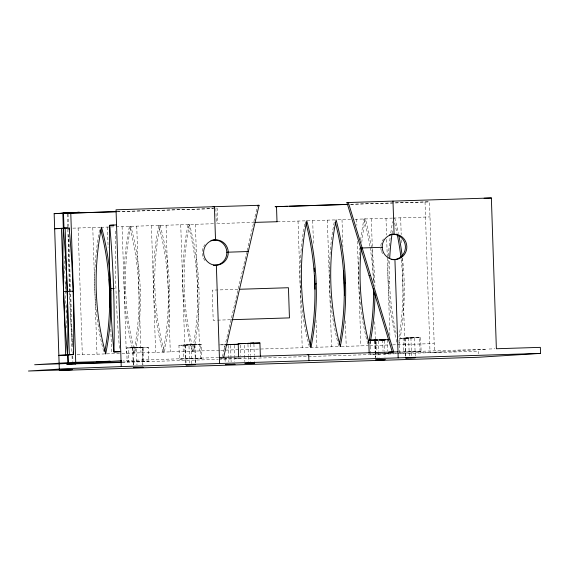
<?xml version="1.0" encoding="UTF-8"?>
<svg xmlns="http://www.w3.org/2000/svg" width="569" height="569" viewBox="0 0 569 569"><rect width="100%" height="100%" fill="white"/><g stroke="black" fill="none" stroke-linecap="round" stroke-linejoin="round"><path stroke-width="0.43" stroke-dasharray="2.85 2.13" d="M222.465 356.557L240.381 279.578M240.58 278.732L246.697 252.451M247.095 250.744L257.451 206.241M137.243 347.51L148.381 347.218L148.843 361.087L127.136 361.813L126.681 347.944L137.399 347.552M133.281 365.049L132.705 347.737L136.155 347.595M138.9 347.567L142.35 347.417L142.926 364.722M148.381 347.218L137.655 347.609M178.936 345.248L201.241 344.508L201.703 358.378L179.391 359.117L178.936 345.248L187.486 345.042M185.864 363.207L185.266 345.042L189.961 344.85M190.217 344.906L194.911 344.714L195.544 363.755M201.241 344.508L190.38 344.949M224.741 349.06L224.599 344.736L225.182 344.7M127.136 361.813L148.843 361.087M179.391 359.117L201.703 358.378M405.583 356.286L404.979 338.121L409.673 337.929M415.228 355.966L414.623 337.794L409.929 337.986M399.004 340.056L399.41 352.19L421.11 351.464L420.655 337.595L398.947 338.32L409.516 337.894M399.41 352.19L421.11 351.464M129.426 226.377L130.827 226.291A269.877 262.416 86.4 0 1 135.031 352.929L133.623 353.022A269.877 262.416 86.4 0 0 129.426 226.377A269.877 262.416 86.4 0 0 133.623 353.022M158.744 225.452L160.152 225.367A269.877 262.416 86.4 0 0 164.356 352.012L162.947 352.097A269.877 262.416 86.4 0 0 158.744 225.452A269.877 262.416 86.4 0 0 162.947 352.097M188.069 224.527L189.477 224.442A269.877 262.416 86.4 0 1 193.673 351.087L192.272 351.173A269.877 262.416 86.4 0 0 188.069 224.527A269.877 262.416 86.4 0 0 192.272 351.173M360.632 240.004A269.877 262.416 86.4 0 1 364.004 218.987L365.412 218.901A269.877 262.416 86.4 0 1 371.678 248.411M124.191 289.927L125.6 289.841M138.857 289.465L140.258 289.379M153.516 289.009L154.924 288.917M168.175 288.547L169.583 288.455M182.841 288.085L184.242 287.992M197.5 287.622L198.908 287.53M370.135 247.622A269.877 262.416 86.4 0 1 373.435 282.082L374.843 281.989M388.094 281.619L389.502 281.527M402.76 281.157L404.161 281.072M308.434 356.528L430.022 352.695L486.545 349.174L399.161 351.955M390.604 353.491L370.789 354.174L370.334 340.305M219.876 344.857L225.473 344.636M220.338 358.726L226.796 358.477M370.504 354.103L388.705 353.491M235.552 358.321L240.73 358.086L235.061 358.207M489.098 349.017L494.753 348.804M231.569 358.463L220.623 358.79M117.036 211.632L217.273 208.474L217.771 223.553L254.016 222.408M350.76 204.271L429.481 201.831L434.481 352.602L478.465 351.215L478.55 353.797M117.378 211.661L213.204 208.645M350.511 204.321L429.481 201.831M72.896 228.155L100.101 227.301A269.877 262.416 86.4 0 0 96.837 247.437M100.919 227.273L115.194 226.825M116.055 226.796L213.745 223.724M277.323 221.718L334.679 219.911A269.877 262.416 86.4 0 0 329.344 269.258M337.936 219.812L350.639 219.406M354.949 219.271L392.51 218.091M393.328 218.062L429.979 216.91M237.913 289.322L212.201 290.133L213.204 320.283L216.746 320.176M217.635 320.148L230.929 319.728M404.979 338.121L414.623 337.794M77.1 354.8L104.305 353.946A269.877 262.416 86.4 0 1 96.73 248.312M106.744 353.868L121.119 353.413M121.979 353.385L219.89 350.305M220.772 350.276L338.882 346.557M341.329 346.478L368.207 345.632M369.836 345.582L390.199 344.942M392.638 344.864L396.714 344.736M397.525 344.707L434.183 343.555M218.738 357.531L123.43 360.597M122.527 361.991L128.736 361.799L128.274 347.929L126.681 347.944M385.718 353.705L442.682 351.905M122.065 362.396L217.913 359.38M218.802 359.352L307.552 356.557M412.333 337.801L420.655 337.595M224.243 344.814L219.015 344.942M225.31 344.729L224.599 344.736M194.911 344.714L191.212 344.807L191.845 363.847M185.266 345.042L188.965 344.949L189.562 363.122M142.35 347.417L128.274 347.929L143.203 347.453L143.665 361.329M132.705 347.737L136.404 347.652L136.98 364.957M425.022 201.931L430.022 352.695M420.05 351.471L419.588 337.602L403.108 338.121L403.563 351.991M410.925 337.886L411.529 356.059M408.677 338.029L409.275 356.201M405.107 338.107L405.711 356.279M400.654 217.835L401.209 234.542M401.387 239.819L401.501 243.34M401.999 258.29L404.858 344.48M385.995 218.297L386.55 235.004M386.692 239.407L387.276 256.996M387.311 257.871L389.907 336.144M387.461 339.75L387.838 351.016M384.438 340.66L384.779 351.045M384.808 351.905L384.985 357.097M382.674 339.928L383.044 351.194M378.492 340.888L378.833 351.272M378.862 352.14L379.032 357.332M376.586 341.763L376.906 351.279M376.934 352.147L377.105 357.339M371.337 218.759L373.435 282.082M374.751 321.656L375.533 345.404M375.22 340.98L375.768 357.417M374.921 340.966L375.469 357.41M374.793 340.98L375.334 357.424M356.671 219.221L356.877 225.374M357.403 241.206L360.874 345.86M342.012 219.684L342.915 246.946M345.369 320.824L346.215 346.322M327.353 220.146L331.549 346.784M312.687 220.601L313.505 245.232M315.987 319.984L316.89 347.246M298.028 221.064L302.231 347.709M253.923 344.053L254.293 355.305M254.322 356.166L254.492 361.358M250.225 344.145L250.595 355.397M250.623 356.258L250.794 361.45M247.97 344.288L248.347 355.533M248.376 356.4L248.546 361.592M244.307 345.241L244.848 361.685M240.303 345.077L240.644 355.483M234.272 345.276L234.62 355.661M234.648 356.528L234.819 361.72M230.573 345.369L231.121 361.813M228.325 345.511L228.866 361.948M225.054 358.584L225.175 362.04M215.864 208.56L216.362 223.638M200.701 358.378L200.245 344.508L183.026 345.056L183.488 358.925M195.402 224.3L199.598 350.945M194.776 344.729L195.409 363.769M185.394 345.027L185.999 363.2M180.736 224.762L184.939 351.407M166.077 225.224L170.28 351.862M151.418 225.687L155.614 352.325M142.222 347.431L142.798 364.736M136.752 226.149L140.956 352.787M132.84 347.73L133.409 365.035M122.093 226.604L126.297 353.249M107.434 227.067L108.103 247.295M110.82 329.088L111.631 353.712M92.768 227.529L96.972 354.174M78.109 227.991L82.313 354.636M68.067 214.036L68.479 226.455M68.742 234.435L72.54 348.84M72.775 355.938L72.946 361.258M67.334 214.086L67.803 228.276M67.832 229.158L71.893 351.55M72.043 355.981L72.213 361.301M65.279 267.352L65.428 271.79M65.784 282.43L66.132 293.071M66.516 304.6L66.872 315.24M64.254 255.865L66.637 327.701M396.159 333.427A269.877 262.416 86.4 0 1 389.616 260.218M392.055 233.717A269.877 262.416 86.4 0 1 392.567 230.203M394.73 217.977A269.877 262.416 86.4 0 1 398.449 233.51M402.439 258.049A269.877 262.416 86.4 0 1 398.933 344.622M361.735 242.558A269.877 262.416 86.4 0 1 365.412 218.901M371.941 250.168A269.877 262.416 86.4 0 1 374.95 286.435M370.447 341.194A269.877 262.416 86.4 0 1 369.786 344.672M193.673 351.087A269.877 262.416 86.4 0 1 189.477 224.442M160.152 225.367A269.877 262.416 86.4 0 1 164.356 352.012M135.031 352.929A269.877 262.416 86.4 0 1 130.827 226.291M309.33 346.621A269.877 262.416 86.4 0 1 300.909 252.444M300.987 251.562A269.877 262.416 86.4 0 1 305.183 221.704M338.655 345.696A269.877 262.416 86.4 0 1 332.346 315.29M332.09 313.533A269.877 262.416 86.4 0 1 329.316 277.245M329.309 276.363A269.877 262.416 86.4 0 1 329.33 270.147M367.745 343.918A269.877 262.416 86.4 0 1 359.786 247.949M394.666 223.219A269.877 262.416 86.4 0 1 397.041 233.596M401.23 259.898A269.877 262.416 86.4 0 1 398.677 338.612M396.849 342.133A269.877 262.416 86.4 0 1 388.385 256.761M388.435 255.872A269.877 262.416 86.4 0 1 390.284 236.441M390.768 232.92A269.877 262.416 86.4 0 1 392.653 221.547M364.004 218.987A269.877 262.416 86.4 0 1 369.992 246.747M119.476 348.313A269.877 63.003 88.2 0 1 115.493 229.456M119.497 290.105A269.877 63.003 88.2 0 1 119.554 291.876M205.011 260.638A12.674 12.319 86.4 0 1 202.998 257.053M202.742 256.27A12.674 12.319 86.4 0 1 203.297 247.366M203.652 246.626A12.674 12.319 86.4 0 1 204.996 244.556M382.645 253.667A12.674 12.319 86.4 0 1 381.571 251.434M381.315 250.652A12.674 12.319 86.4 0 1 380.839 248.212M380.839 245.73A12.674 12.319 86.4 0 1 383.57 238.937M72.469 344.295A259.791 60.648 88.2 0 1 69.468 292.331M69.439 291.442A259.791 60.648 88.2 0 1 68.998 235.815"/><path stroke-width="0.85" d="M223.667 357.332L259.059 205.295L116.04 209.797L121.24 366.592L67.832 368.57L28.45 371.024L72.434 369.637L59.354 370.455L54.155 213.652L79.425 212.258L62.839 213.297L63.337 228.368M75.03 363.876L75.777 363.833L70.776 213.062L70.03 213.112L116.154 211.661M238.646 356.713L238.219 343.712L259.478 342.986L259.919 342.986L260.382 356.863M259.919 342.986L250.054 343.392M369.167 353.321L368.733 340.319L379.459 339.928M213.005 206.789L214.413 206.703L215.516 239.869L214.108 239.954M257.65 205.381L259.059 205.295M348.107 204.356L275.097 206.696L287.516 206.305M392.333 352.062L346.941 202.571L348.342 202.486L393.741 351.976L388.812 352.282L392.261 352.175M67.732 227.92L54.652 228.731L59.866 228.567M116.538 224.876L109.717 225.303A269.877 63.003 88.2 0 1 113.921 351.941L119.782 351.763M392.681 234.336L394.089 234.243L392.987 201.077M226.846 252.231L248.297 251.512M360.739 248.013L382.19 247.295M214.947 265.282L216.355 265.197A12.674 12.319 86.4 0 0 226.391 245.865A12.674 12.319 86.4 0 0 205.06 246.541A12.674 12.319 86.4 0 0 216.355 265.197L219.613 363.499M393.52 259.663L394.929 259.571A12.674 12.319 86.4 0 0 404.964 240.239A12.674 12.319 86.4 0 0 383.634 240.915A12.674 12.319 86.4 0 0 394.929 259.571L398.186 357.873M109.533 290.389L110.941 290.304M369.089 275.524L370.497 275.439M314.792 283.924L316.193 283.839M344.11 283.006L345.518 282.914M71.936 354.558L58.856 355.376L68.408 355.077M120.742 351.521L113.921 351.941A269.877 63.003 88.2 0 1 109.717 225.303L113.907 225.168M67.547 355.191L67.839 364.06L92.989 362.496L34.638 364.75L71.21 362.467L110.208 361.237L96.73 362.083L102.591 361.898L121.695 360.703M307.296 354.743L308.704 354.658L308.903 360.682M346.941 202.571L491.367 197.976L496.367 348.747L540.351 347.36L540.55 353.392L478.664 357.247L59.354 370.455M245.566 343.441L244.243 343.512L245.751 343.484M238.959 344.295L233.368 344.515M387.461 339.75L389.125 339.679M68.707 213.169L55.705 213.567L70.776 213.062M231.946 344.522L234.243 344.416L230.545 344.508M377.062 340.013L374.765 340.12L376.265 340.091M484.091 198.247L491.367 197.976M226.896 344.629L228.048 344.586M63.97 213.254L58.443 213.475L61.303 213.411M62.512 213.375L68.038 213.155L65.179 213.219M247.7 343.363L248.945 343.32M249.194 343.377L253.895 343.192L250.196 343.278M226.334 344.608L229.293 344.544M379.715 339.985L384.409 339.793L380.711 339.885M381.273 339.978L385.263 339.835L379.295 339.892M67.839 364.06L121.176 362.425M410.334 357.83L405.64 358.022L415.285 357.702L410.59 357.887M67.306 213.197L69.347 213.133M54.155 213.652L69.468 213.176M72.128 213.091L116.496 211.689M289.294 206.248L346.962 204.435M63.301 228.19L69.169 228.005A259.791 60.648 88.2 0 1 73.365 354.651L67.505 354.836A259.791 60.648 88.2 0 0 63.301 228.19A259.791 60.648 88.2 0 0 67.505 354.836M254.905 222.379L277.323 221.718M110.059 288.732L114.248 288.597M67.227 291.399L73.095 291.214M63.572 291.627L67.761 291.499M239.684 289.265L288.44 287.729L289.443 317.886L231.818 319.7M229.136 344.508L238.674 344.231M226.889 344.736L229.001 344.665M368.733 340.319L377.354 340.084M219.414 357.467L397.987 351.841M79.084 363.363L121.638 362.019M66.424 364.146L67.889 364.103M121.24 366.592L540.55 353.392M245.659 343.534L238.219 343.712M382.119 339.8L388.84 339.608M228.297 344.643L226.099 344.707M377.055 340.113L370.334 340.305M75.777 363.833L68.486 364.018L68.195 355.148M373.698 289.998L373.84 294.393M343.704 270.688L344.522 295.318M314.266 268.099L314.38 271.612M314.529 276.015L314.963 289.201M276.506 206.611L277.003 221.682M109.156 278.959L110.087 307.104M65.129 228.077L69.333 354.722M63.486 213.254L63.984 228.333M61.473 228.304L65.677 354.949M100.784 229.876A269.877 262.416 86.4 0 1 104.81 351.336M389.694 258.447A269.877 262.416 86.4 0 1 392.055 233.717M398.805 235.253A269.877 262.416 86.4 0 1 402.226 256.285M368.932 342.972A269.877 262.416 86.4 0 1 361.116 248.745M374.985 293.54A269.877 262.416 86.4 0 1 370.604 340.319M305.816 222.55A269.877 262.416 86.4 0 1 310.069 344.871M335.361 222.486A269.877 262.416 86.4 0 1 339.394 343.946M373.57 288.298A269.877 262.416 86.4 0 1 369.196 340.404M397.226 234.471A269.877 262.416 86.4 0 1 400.925 257.252M210.935 240.488A12.674 12.319 86.4 0 1 226.789 251.406A12.674 12.319 86.4 0 1 213.339 265.225M389.509 234.862A12.674 12.319 86.4 0 1 405.398 246.199A12.674 12.319 86.4 0 1 391.109 259.492M73.365 354.651A259.791 60.648 88.2 0 1 73.131 352.076M69.126 229.741A259.791 60.648 88.2 0 1 69.169 228.005M133.495 367.631L143.011 367.318L133.495 367.631M186.056 364.928L195.572 364.615L186.056 364.928M225.388 364.622L234.905 364.316L225.388 364.622M245.04 363.399L254.549 363.093L245.04 363.399M375.554 360.006L385.071 359.693L375.554 360.006M340.29 346.471A269.877 262.416 86.4 0 0 336.087 219.826A269.877 262.416 86.4 0 0 340.29 346.471M310.966 347.389A269.877 262.416 86.4 0 0 306.762 220.751A269.877 262.416 86.4 0 0 310.966 347.389M105.706 353.854A269.877 262.416 86.4 0 0 101.51 227.216A269.877 262.416 86.4 0 0 105.706 353.854"/></g></svg>
